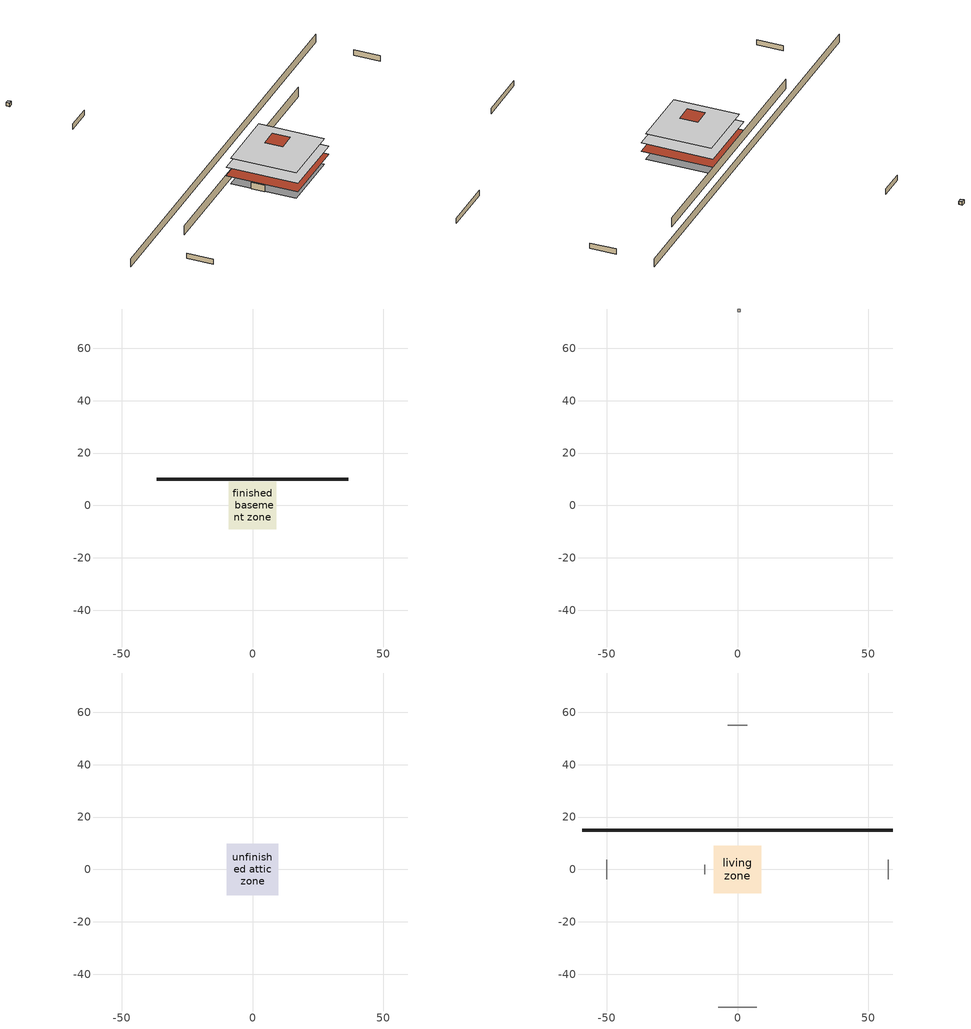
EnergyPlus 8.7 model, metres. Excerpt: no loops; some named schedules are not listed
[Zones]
finished basement zone
 floor ground (GrndUninsFinBFloor): -9.02,-9.02 -9.02,9.02 9.02,9.02 9.02,-9.02 z-2.13
 wall ground (GrndInsFinWall): 36.58,10 -36.58,10 z-2.13:0.61
res ds_u 1 ret air zone
 floor adiabatic (AdiabaticConst): 0,74 0,75 1,75 1,74 z0
 wall adiabatic (AdiabaticConst): 0,75 0,74 1,74 1,75 0,75 z0:1
 ceiling adiabatic (AdiabaticConst): 1,74 1,75 0,75 0,74 z1
unfinished attic zone
 floor to living zone (FinInsUnfinUAFloor 1): -9.88,-9.88 -9.88,9.88 9.88,9.88 9.88,-9.88 z3
 roof outside (UnfinInsExtRoof 6): 9.88,-9.88 9.88,9.88 -9.88,9.88 -9.88,-9.88 z0.5
 roof outside (UnfinInsExtRoof 7): 2.5,-2.5 2.5,2.5 -2.5,2.5 -2.5,-2.5 z8
living zone
 floor to finished basement zone (Construction 3): -9.02,-9.02 -9.02,9.02 9.02,9.02 9.02,-9.02 z5.5
 wall outside (ExtInsFinWall 3): 59.36,15 -59.36,15 z0:2.44
 wall adiabatic (Construction 1): -12.5,1.83 -12.5,-1.83 z0:2.03; -7.32,-52.5 7.32,-52.5 / 3.66,55 -3.66,55 / 57.5,-3.66 57.5,3.66 / -50,3.66 -50,-3.66 z0:1.53
[Building]
FIXME: Terrain=Suburbs
[Site:Location]
Denver Intl Ap_CO_USA: Latitude {deg}=39.83; Longitude {deg}=-104.65; Time Zone {hr}=-7; Elevation {m}=1650
[Site:GroundTemperature:BuildingSurface]
6.71221, 4.9416, 4.79814, 5.63626, 9.00496, 12.3608, 15.2732, 17.1228, 17.2883, 15.7979, 12.9685, 9.71588
[Site:GroundTemperature:Deep]
10.8753, 10.8753, 10.8753, 10.8753, 10.8753, 10.8753, 10.8753, 10.8753, 10.8753, 10.8753, 10.8753, 10.8753
[Site:WaterMainsTemperature]
Calculation Method=Correlation; Annual Average Outdoor Air Temperature {C}=10.8753; Maximum Difference In Monthly Average Outdoor Air Temperatures {deltaC}=23.1524
[Material] Roughness=Rough
Name | Thickness {m} | Conductivity {W/m-K} | Density {kg/m3} | Specific Heat {J/kg-K} | Thermal Absorptance | Solar Absorptance | Visible Absorptance
Concrete-4in | 0.1016 | 1.3112 | 2242.58 | 837.36 | 0.9 | 0.7 | 0.7
Concrete-8in | 0.2032 | 1.3112 | 2242.58 | 837.36 | 0.9 | 0.7 | 0.7
IntMassStudAndAirWall | 0.0889 | 0.414917 | 83.0261 | 1211.62 | 0.9 | 0.7 | 0.7
ResCeilingMass1 | 0.0127 | 0.160266 | 800.923 | 837.36 | 0.9 | 0.3 | 0.1
ResExtFinish | 0.0254 | 0.649025 | 1281.48 | 879.228 | 0.9 | 0.75 | 0.75
ResExtWallMass1; ResExtWallMassOtherSide1 | 0.0127 | 0.160266 | 800.923 | 837.36 | 0.9 | 0.5 | 0.1
ResExtWallRigidIns | 0.0508 | 0.0288456 | 32.0369 | 1214.172 | 0.9 | 0.7 | 0.7
ResExtWallSheathing | 0.0127 | 0.11544 | 512.591 | 1214.172 | 0.9 | 0.7 | 0.7
ResFloorCovering | 0.0127 | 0.0721139 | 54.4628 | 1339.776 | 0.9 | 0.9 | 0.7
ResFloorMass | 0.015875 | 0.11544 | 544.628 | 1214.172 | 0.9 | 0.6 | 0.7
ResFloorSheathing; ResRoofSheathing | 0.01905 | 0.11544 | 512.591 | 1214.172 | 0.9 | 0.7 | 0.7
residential furniture material finished basement space; residential furniture material living space | 0.1524 | 0.11544 | 640.739 | 1214.172 | 0.9 | 0.6 | 0.1
ResRadiantBarrier | 0.00021336 | 235.034 | 2700.71 | 921.096 | 0.05 | 0.05 | 0.05
ResRoofMaterial | 0.009525 | 0.162689 | 1121.29 | 1465.38 | 0.9 | 0.75 | 0.75
ResRoofMaterial 1 | 0.009525 | 0.162689 | 1121.29 | 1465.38 | 0.9 | 0.2 | 0.2
Soil-12in | 0.3048 | 1.73073 | 1842.12 | 418.68 | 0.9 | 0.7 | 0.7
StudAndCavity | 0.1397 | 0.0410426 | 138.48 | 1169.94 | 0.9 | 0.7 | 0.7
UAAdditionalCeilingIns | 0.12827 | 0.0411049 | 16.0185 | 1046.7 | 0.9 | 0.7 | 0.7
UARoofIns | 0.18415 | 4.84077 | 57.4568 | 1210.26 | 0.9 | 0.7 | 0.7
UATrussandIns | 0.0889 | 0.045211 | 70.6414 | 1180.37 | 0.9 | 0.7 | 0.7
[Material:NoMass] Roughness=Rough; Thermal Absorptance=0.9; Solar Absorptance=0.7; Visible Absorptance=0.7
Name | Thermal Resistance {m2-K/W}
Adiabatic | 176.1
FBaseFloor-FicR | 176.11
FBaseWall-FicR | 175.58
[WindowMaterial:Shade] Solar Transmittance=0.822706; Solar Reflectance=0.177284; Visible Transmittance=0.822706; Visible Reflectance=0.177284; Infrared Hemispherical Emissivity=1e-005; Infrared Transmittance=0.822706; Thickness {m}=0.0001; Conductivity {W/m-K}=10000; Shade to Glass Distance {m}=0.001; Top Opening Multiplier=0; Bottom Opening Multiplier=0; Left-Side Opening Multiplier=0; Right-Side Opening Multiplier=0; Airflow Permeability=0
CoolingShade; CoolingShade 1; CoolingShade 2; CoolingShade 3
[WindowProperty:ShadingControl] Shading Type=InteriorShade; Shading Control Type=OnIfScheduleAllows; Shading Control Is Scheduled=Yes; Glare Control Is Active=No
Name | Schedule | Shading Device Material
WindowShadingControl | residential window shading schedule | CoolingShade
WindowShadingControl 1 | residential window shading schedule 1 | CoolingShade 1
WindowShadingControl 2 | residential window shading schedule 2 | CoolingShade 2
WindowShadingControl 3 | residential window shading schedule 3 | CoolingShade 3
[Construction]
AdiabaticConst: Adiabatic
Construction 1: ResExtWallMassOtherSide1, ResExtWallMass1
Construction 3: ResFloorSheathing, ResFloorMass, ResFloorCovering
ExtInsFinWall 3: ResExtFinish, ResExtWallRigidIns, ResExtWallSheathing, StudAndCavity, ResExtWallMass1
FinInsUnfinUAFloor 1: UATrussandIns, UAAdditionalCeilingIns, ResCeilingMass1
FinUninsFinWall: ResExtWallMassOtherSide1, IntMassStudAndAirWall, ResExtWallMass1
GrndInsFinWall: FBaseWall-FicR, Soil-12in, Concrete-8in
GrndUninsFinBFloor: FBaseFloor-FicR, Soil-12in, Concrete-4in
residential furniture construction finished basement space: residential furniture material finished basement space
residential furniture construction living space: residential furniture material living space
UnfinInsExtRoof 6: ResRoofMaterial, ResRoofSheathing, UARoofIns, ResRadiantBarrier
UnfinInsExtRoof 7: ResRoofMaterial 1, ResRoofSheathing, UARoofIns, ResRadiantBarrier
[Zone]
Name | Volume {m3}
finished basement zone | 693.763
living zone; unfinished attic zone | 2.83168e-05
res ds_u 1 ret air zone | 2.97327
[InternalMass]
Name | Construction | Zone | Surface Area {m2}
finished basement space Partition | FinUninsFinWall | finished basement zone | 261.893
residential furniture mass finished basement space | residential furniture construction finished basement space | finished basement zone | 130.064
living space Partition | FinUninsFinWall | living zone | 261.893
residential furniture mass living space | residential furniture construction living space | living zone | 130.064
[People] Number of People Schedule=residential occupants schedule; Number of People Calculation Method=People; Number of People=2; Fraction Radiant=0; Sensible Heat Fraction=0; Activity Level Schedule=Schedule Ruleset 1; Carbon Dioxide Generation Rate {m3/s-W}=0; Enable ASHRAE 55 Comfort Warnings=No; Mean Radiant Temperature Calculation Type=ZoneAveraged
Name | Zone or ZoneList
residential occupants|finished basement space | finished basement zone
residential occupants|living space | living zone
[ElectricEquipment] Design Level Calculation Method=EquipmentLevel
Name | Zone or ZoneList | Schedule | Design Level {W} | Fraction Latent | Fraction Radiant | Fraction Lost
residential ceiling fan benchmark|finished basement space | finished basement zone | residential ceiling fan benchmark|finished basement space schedule | 43.8913 | 0 | 0.558 | 0.07
residential misc plug loads|finished basement space | finished basement zone | residential misc plug loads schedule | 862.072 | 0.0448248 | 0.573105 | 3.46945e-17
res infil_u 1 bath exh fan load equip; res infil_u 1 house exh fan load equip; res infil_u 1 range hood fan load equip | living zone | Always On Discrete | 0 | 0 | 0 | 1
residential ceiling fan benchmark|living space | living zone | residential ceiling fan benchmark|finished basement space schedule | 43.8913 | 0 | 0.558 | 0.07
residential ceiling fan non benchmark equip | living zone | residential ceiling fan master | 0 | 0 | 0.558 | 0.07
residential clothes dryer electric | living zone | residential clothes dryer electric schedule | 306.898 | 0.05 | 0.09 | 0.8
residential clothes washer | living zone | residential clothes washer schedule | 7634.91 | 0 | 0.48 | 0.2
residential dishwasher | living zone | residential dishwasher schedule | 8535.51 | 0.15 | 0.36 | 0.25
residential misc plug loads|living space | living zone | residential misc plug loads schedule | 862.072 | 0.0448248 | 0.573105 | 3.46945e-17
residential range electric | living zone | residential range electric schedule | 262.457 | 0.3 | 0.24 | 0.3
residential refrigerator | living zone | residential refrigerator schedule | 91.3345 | 0 | 0 | 0
[OtherEquipment] Fuel Type=None; Schedule=Always On Discrete; Design Level Calculation Method=EquipmentLevel; Design Level {W}=0
Name | Zone or ZoneList
res_ds_u_1_ret_d_cn_to_ah equip; res_ds_u_1_sup_d_cn_to_ah equip; res_ds_u_1_sup_lat_lk_to_ah equip; res_ds_u_1_sup_s_lk_to_ah equip | finished basement zone
res_ds_u_1_sup_d_cn_to_lv equip; res_ds_u_1_sup_lat_lk_to_lv equip; res_ds_u_1_sup_s_lk_to_lv equip | living zone
res_ds_u_1_ret_d_cn_to_pl equip; res_ds_u_1_ret_lat_lk equip; res_ds_u_1_ret_s_lk equip | res ds_u 1 ret air zone
[ZoneMixing] Schedule=Always On Continuous; Design Flow Rate Calculation Method=Flow/Zone; Design Flow Rate {m3/s}=0
Name | Zone | Source Zone
res_ds_u_1_liv_to_ah mix | finished basement zone | living zone
res_ds_u_1_ah_to_liv mix | living zone | finished basement zone
[ZoneInfiltration:DesignFlowRate] Zone or ZoneList=living zone; Schedule=Always On Discrete; Design Flow Rate Calculation Method=Flow/Zone; Design Flow Rate {m3/s}=0
res infil_u 1 flow; res nv_u 1 flow
[ZoneInfiltration:EffectiveLeakageArea]
res infil|unfinished attic space: Zone=unfinished attic zone; Schedule=Always On Discrete; Effective Air Leakage Area {cm2}=0.1; Stack Coefficient=0.000521214; Wind Coefficient=0.000138869
[AirLoopHVAC:ReturnPlenum]
Air Loop HVAC Return Plenum 1: Zone=res ds_u 1 ret air zone
[Schedule:Constant] Hourly Value=1
Always On Discrete; residential ceiling fan master
[Schedule:Compact]
residential dishwasher schedule: Through: 01/01, For: AllDays, Until: 24:00, 0, Through: 01/02, For: AllDays, Until: 11:00, 0, Until: 12:00, 0.0515036, Until: 13:00, 0.074576, Until: 14:00, 0.0117767, Until: 20:00, 0, Until: 21:00, 0.091375, Until: 24:00, 0, Through: 01/03, For: AllDays, Until: 21:00, 0, Until: 22:00, 0.0586612, Until: 23:00, 0.00568387, Until: 24:00, 0, Through: 01/04, For: AllDays, Until: 24:00, 0, Through: 01/05, For: AllDays, Until: 19:00, 0, Until: 20:00, 0.0502587, Until: 24:00, 0, Through: 01/06, For: AllDays, Until: 24:00, 0, Through: 01/07, For: AllDays, Until: 24:00, 0, Through: 01/08, For: AllDays, Until: 24:00, 0, Through: 01/09, For: AllDays, Until: 24:00, 0, Through: 01/10, For: AllDays, Until: 21:00, 0, Until: 22:00, 0.058601, Until: 23:00, 0.0102971, Until: 24:00, 0.03278, Through: 01/11, For: AllDays, Until: 09:00, 0, Until: 10:00, 0.0198785, Until: 11:00, 0.0424756, Until: 24:00, 0, Through: 01/12, For: AllDays, Until: 24:00, 0, Through: 01/13, For: AllDays, Until: 24:00, 0, Through: 01/14, For: AllDays, Until: 13:00, 0, Until: 14:00, 0.0338145, Until: 15:00, 0.02048, Until: 24:00, 0, Through: 01/15, For: AllDays, Until: 24:00, 0, Through: 01/16, For: AllDays, Until: 02:00, 0, Until: 03:00, 0.031138, Until: 21:00, 0, Until: 22:00, 0.0556177, Until: 23:00, 0.00847468, Until: 24:00, 0, Through: 01/17, For: AllDays, Until: 24:00, 0, Through: 01/18, For: AllDays, Until: 07:00, 0, Until: 08:00, 0.0433357, Until: 18:00, 0, Until: 19:00, 0.069656, Until: 24:00, 0, Through: 01/19, For: AllDays, Until: 15:00, 0, Until: 16:00, 0.0429508, Until: 24:00, 0, Through: 01/20, For: AllDays, Until: 24:00, 0, Through: 01/21, For: AllDays, Until: 22:00, 0, Until: 23:00, 0.0120835, Until: 24:00, 0, Through: 01/22, For: AllDays, Until: 24:00, 0, Through: 01/23, For: AllDays, Until: 24:00, 0, Through: 01/24, For: AllDays, Until: 19:00, 0, Until: 20:00, 0.0498135, Until: 24:00, 0, Through: 01/25, For: AllDays, Until: 24:00, 0, Through: 01/26, For: AllDays, Until: 18:00, 0, Until: 19:00, 0.0119872, Until: 20:00, 0.0285156, Until: 24:00, 0, Through: 01/27, For: AllDays, Until: 15:00, 0, Until: 16:00, 0.0272465, Until: 17:00, 0.00871527, Until: 24:00, 0, Through: 01/28, For: AllDays, Until: 24:00, 0, Through: 01/29, For: AllDays, Until: 14:00, 0, Until: 15:00, 0.0079514, Until: 16:00, 0.0648563, Until: 18:00, 0, Until: 19:00, 0.0146036, Until: 20:00, 0.0465115, Until: 21:00, 0.0446109, Until: 22:00, 0.0453687, Until: 24:00, 0, Through: 01/30, For: AllDays, Until: 07:00, 0, Until: 08:00, 0.041778, Until: 09:00, 0.0309214, Until: 15:00, 0, Until: 16:00, 0.0287682, Until: 17:00, 0.0309275, Until: 24:00, 0, Through: 01/31, For: AllDays, Until: 10:00, 0, Until: 11:00, 0.0506436, Until: 13:00, 0, Until: 14:00, 0.0267834, Until: 15:00, 0.0236738, Until: 24:00, 0, Through: 02/01, For: AllDays, Until: 20:00, 0, Until: 21:00, 0.0291952, Until: 22:00, 0.0275833, Until: 24:00, 0, Through: 02/02, For: AllDays, Until: 24:00, 0, Through: 02/03, For: AllDays, Until: 24:00, 0, Through: 02/04, For: AllDays, Until: 24:00, 0, Through: 02/05, For: AllDays, Until: 19:00, 0, Until: 20:00, 0.0247564, Until: 21:00, 0.0260856, Until: 24:00, 0, Through: 02/06, For: AllDays, Until: 24:00, 0, Through: 02/07, For: AllDays, Until: 24:00, 0, Through: 02/08, For: AllDays, Until: 24:00, 0, Through: 02/09, For: AllDays, Until: 24:00, 0, Through: 02/10, For: AllDays, Until: 09:00, 0, Until: 10:00, 0.0384939, Until: 11:00, 0.0322868, Until: 24:00, 0, Through: 02/11, For: AllDays, Until: 24:00, 0, Through: 02/12, For: AllDays, Until: 24:00, 0, Through: 02/13, For: AllDays, Until: 11:00, 0, Until: 12:00, 0.0270781, Until: 24:00, 0, Through: 02/14, For: AllDays, Until: 24:00, 0, Through: 02/15, For: AllDays, Until: 24:00, 0, Through: 02/16, For: AllDays, Until: 24:00, 0, Through: 02/17, For: AllDays, Until: 24:00, 0, Through: 02/18, For: AllDays, Until: 24:00, 0, Through: 02/19, For: AllDays, Until: 24:00, 0, Through: 02/20, For: AllDays, Until: 06:00, 0, Until: 07:00, 0.034837, Until: 08:00, 0.0218934, Until: 24:00, 0, Through: 02/21, For: AllDays, Until: 13:00, 0, Until: 14:00, 0.0533201, Until: 15:00, 0.0692048, Until: 18:00, 0, Until: 19:00, 0.0502947, Until: 24:00, 0, Through: 02/22, For: AllDays, Until: 24:00, 0, Through: 02/23, For: AllDays, Until: 12:00, 0, Until: 13:00, 0.020492, Until: 14:00, 0.0371948, Until: 24:00, 0, Through: 02/24, For: AllDays, Until: 24:00, 0, Through: 02/25, For: AllDays, Until: 05:00, 0, Until: 06:00, 0.0268255, Until: 07:00, 0.0274329, Until: 24:00, 0, Through: 02/26, For: AllDays, Until: 09:00, 0, Until: 10:00, 0.0108264, Until: 11:00, 0.0201492, Until: 12:00, 0, Until: 13:00, 0.00924455, Until: 14:00, 0.0408878, Until: 24:00, 0, Through: 02/27, For: AllDays, Until: 24:00, 0, Through: 02/28, For: AllDays, Until: 24:00, 0, Through: 03/01, For: AllDays, Until: 24:00, 0, Through: 03/02, For: AllDays, Until: 21:00, 0, Until: 22:00, 0.0583905, Until: 24:00, 0, Through: 03/03, For: AllDays, Until: 24:00, 0, Through: 03/04, For: AllDays, Until: 24:00, 0, Through: 03/05, For: AllDays, Until: 11:00, 0, Until: 12:00, 0.0255203, Until: 18:00, 0, Until: 19:00, 0.0518405, Until: 20:00, 0.0109828, Until: 24:00, 0, Through: 03/06, For: AllDays, Until: 24:00, 0, Through: 03/07, For: AllDays, Until: 24:00, 0, Through: 03/08, For: AllDays, Until: 24:00, 0, Through: 03/09, For: AllDays, Until: 24:00, 0, Through: 03/10, For: AllDays, Until: 20:00, 0, Until: 21:00, 0.0341152, Until: 22:00, 0.0257007, Until: 24:00, 0, Through: 03/11, For: AllDays, Until: 24:00, 0, Through: 03/12, For: AllDays, Until: 09:00, 0, Until: 10:00, 0.047125, Until: 11:00, 0.0211897, Until: 24:00, 0, Through: 03/13, For: AllDays, Until: 05:00, 0, Until: 06:00, 0.063136, Until: 24:00, 0, Through: 03/14, For: AllDays, Until: 09:00, 0, Until: 10:00, 0.0591243, Until: 19:00, 0, Until: 20:00, 0.0376879, Until: 21:00, 0.0271503, Until: 22:00, 0, Until: 23:00, 0.0460844, Until: 24:00, 0, Through: 03/15, For: AllDays, Until: 24:00, 0, Through: 03/16, For: AllDays, Until: 18:00, 0, Until: 19:00, 0.0387105, Until: 20:00, 0.00836642, Until: 21:00, 0, Until: 22:00, 0.0391676, Until: 23:00, 0.0188861, Until: 24:00, 0, Through: 03/17, For: AllDays, Until: 14:00, 0, Until: 15:00, 0.0204078, Until: 16:00, 0.0326356, Until: 19:00, 0, Until: 20:00, 0.0514916, Until: 24:00, 0, Through: 03/18, For: AllDays, Until: 21:00, 0, Until: 22:00, 0.0108084, Until: 23:00, 0.0379466, Until: 24:00, 0, Through: 03/19, For: AllDays, Until: 24:00, 0, Through: 03/20, For: AllDays, Until: 19:00, 0, Until: 20:00, 0.040575, Until: 24:00, 0, Through: 03/21, For: AllDays, Until: 22:00, 0, Until: 23:00, 0.0356851, Until: 24:00, 0.0279201, Through: 03/22, For: AllDays, Until: 20:00, 0, Until: 21:00, 0.0106881, Until: 22:00, 0.0529111, Until: 24:00, 0, Through: 03/23, For: AllDays, Until: 19:00, 0, Until: 20:00, 0.0583905, Until: 24:00, 0, Through: 03/24, For: AllDays, Until: 01:00, 0, Until: 02:00, 0.0420666, Until: 19:00, 0, Until: 20:00, 0.0348731, Until: 21:00, 0.0173523, Until: 24:00, 0, Through: 03/25, For: AllDays, Until: 15:00, 0, Until: 16:00, 0.0579754, Until: 24:00, 0, Through: 03/26, For: AllDays, Until: 08:00, 0, Until: 09:00, 0.022122, Until: 10:00, 0.0202514, Until: 24:00, 0, Through: 03/27, For: AllDays, Until: 24:00, 0, Through: 03/28, For: AllDays, Until: 21:00, 0, Until: 22:00, 0.0596595, Until: 24:00, 0, Through: 03/29, For: AllDays, Until: 21:00, 0, Until: 22:00, 0.0458739, Until: 24:00, 0, Through: 03/30, For: AllDays, Until: 24:00, 0, Through: 03/31, For: AllDays, Until: 09:00, 0, Until: 10:00, 0.0314868, Until: 11:00, 0.0383075, Until: 24:00, 0, Through: 04/01, For: AllDays, Until: 07:00, 0, Until: 08:00, 0.0927764, Until: 24:00, 0, Through: 04/02, For: AllDays, Until: 08:00, 0, Until: 09:00, 0.0351257, Until: 10:00, 0.00911223, Until: 24:00, 0, Through: 04/03, For: AllDays, Until: 24:00, 0, Through: 04/04, For: AllDays, Until: 24:00, 0, Through: 04/05, For: AllDays, Until: 02:00, 0, Until: 03:00, 0.0490857, Until: 24:00, 0, Through: 04/06, For: AllDays, Until: 24:00, 0, Through: 04/07, For: AllDays, Until: 24:00, 0, Through: 04/08, For: AllDays, Until: 20:00, 0, Until: 21:00, 0.0411945, Until: 24:00, 0, Through: 04/09, For: AllDays, Until: 07:00, 0, Until: 08:00, 0.029923, Until: 09:00, 0.047528, Until: 24:00, 0, Through: 04/10, For: AllDays, Until: 19:00, 0, Until: 20:00, 0.0303921, Until: 21:00, 0.0322988, Until: 24:00, 0, Through: 04/11, For: AllDays, Until: 12:00, 0, Until: 13:00, 0.0587874, Until: 24:00, 0, Through: 04/12, For: AllDays, Until: 24:00, 0, Through: 04/13, For: AllDays, Until: 13:00, 0, Until: 14:00, 0.064351, Until: 15:00, 0.0196439, Until: 24:00, 0, Through: 04/14, For: AllDays, Until: 24:00, 0, Through: 04/15, For: AllDays, Until: 18:00, 0, Until: 19:00, 0.0127691, Until: 20:00, 0.0379165, Until: 22:00, 0, Until: 23:00, 0.028269, Until: 24:00, 0.0127752, Through: 04/16, For: AllDays, Until: 24:00, 0, Through: 04/17, For: AllDays, Until: 09:00, 0, Until: 10:00, 0.0235234, Until: 11:00, 0.0254601, Until: 24:00, 0, Through: 04/18, For: AllDays, Until: 24:00, 0, Through: 04/19, For: AllDays, Until: 10:00, 0, Until: 11:00, 0.0552508, Until: 12:00, 0.0245218, Until: 24:00, 0, Through: 04/20, For: AllDays, Until: 24:00, 0, Through: 04/21, For: AllDays, Until: 24:00, 0, Through: 04/22, For: AllDays, Until: 12:00, 0, Until: 13:00, 0.0115843, Until: 14:00, 0.0541621, Until: 24:00, 0, Through: 04/23, For: AllDays, Until: 12:00, 0, Until: 13:00, 0.0352761, Until: 14:00, 0.0268796, Until: 24:00, 0, Through: 04/24, For: AllDays, Until: 08:00, 0, Until: 09:00, 0.00845663, Until: 24:00, 0, Through: 04/25, For: AllDays, Until: 06:00, 0, Until: 07:00, 0.0237399, Until: 08:00, 0.0299892, Until: 24:00, 0, Through: 04/26, For: AllDays, Until: 24:00, 0, Through: 04/27, For: AllDays, Until: 24:00, 0, Through: 04/28, For: AllDays, Until: 18:00, 0, Until: 19:00, 0.0390773, Until: 20:00, 0.0239023, Until: 24:00, 0, Through: 04/29, For: AllDays, Until: 24:00, 0, Through: 04/30, For: AllDays, Until: 24:00, 0, Through: 05/01, For: AllDays, Until: 18:00, 0, Until: 19:00, 0.0104655, Until: 20:00, 0.0337604, Until: 24:00, 0, Through: 05/02, For: AllDays, Until: 01:00, 0, Until: 02:00, 0.0549982, Until: 24:00, 0, Through: 05/03, For: AllDays, Until: 07:00, 0, Until: 08:00, 0.0279562, Until: 09:00, 0.0530795, Until: 24:00, 0, Through: 05/04, For: AllDays, Until: 07:00, 0, Until: 08:00, 0.0129977, Until: 09:00, 0.040978, Until: 10:00, 0.0497594, Until: 24:00, 0, Through: 05/05, For: AllDays, Until: 24:00, 0, Through: 05/06, For: AllDays, Until: 24:00, 0, Through: 05/07, For: AllDays, Until: 24:00, 0, Through: 05/08, For: AllDays, Until: 24:00, 0, Through: 05/09, For: AllDays, Until: 24:00, 0, Through: 05/10, For: AllDays, Until: 24:00, 0, Through: 05/11, For: AllDays, Until: 24:00, 0, Through: 05/12, For: AllDays, Until: 24:00, 0, Through: 05/13, For: AllDays, Until: 24:00, 0, Through: 05/14, For: AllDays, Until: 24:00, 0, Through: 05/15, For: AllDays, Until: 24:00, 0, Through: 05/16, For: AllDays, Until: 24:00, 0, Through: 05/17, For: AllDays, Until: 10:00, 0, Until: 11:00, 0.028281, Until: 12:00, 0.0675448, Until: 23:00, 0, Until: 24:00, 0.00965957, Through: 05/18, For: AllDays, Until: 01:00, 0.0409299, Until: 24:00, 0, Through: 05/19, For: AllDays, Until: 24:00, 0, Through: 05/20, For: AllDays, Until: 24:00, 0, Through: 05/21, For: AllDays, Until: 24:00, 0, Through: 05/22, For: AllDays, Until: 24:00, 0, Through: 05/23, For: AllDays, Until: 08:00, 0, Until: 09:00, 0.0119692, Until: 17:00, 0, Until: 18:00, 0.0267413, Until: 19:00, 0.0323589, Until: 20:00, 0, Until: 21:00, 0.061915, Until: 24:00, 0, Through: 05/24, For: AllDays, Until: 09:00, 0, Until: 10:00, 0.00597858, Until: 11:00, 0.0329845, Until: 24:00, 0, Through: 05/25, For: AllDays, Until: 24:00, 0, Through: 05/26, For: AllDays, Until: 24:00, 0, Through: 05/27, For: AllDays, Until: 24:00, 0, Through: 05/28, For: AllDays, Until: 24:00, 0, Through: 05/29, For: AllDays, Until: 24:00, 0, Through: 05/30, For: AllDays, Until: 13:00, 0, Until: 14:00, 0.0105377, Until: 15:00, 0.0424756, Until: 24:00, 0, Through: 05/31, For: AllDays, Until: 24:00, 0, Through: 06/01, For: AllDays, Until: 24:00, 0, Through: 06/02, For: AllDays, Until: 22:00, 0, Until: 23:00, 0.0630639, Until: 24:00, 0, Through: 06/03, For: AllDays, Until: 24:00, 0, Through: 06/04, For: AllDays, Until: 24:00, 0, Through: 06/05, For: AllDays, Until: 21:00, 0, Until: 22:00, 0.0740046, Until: 24:00, 0, Through: 06/06, For: AllDays, Until: 24:00, 0, Through: 06/07, For: AllDays, Until: 24:00, 0, Through: 06/08, For: AllDays, Until: 19:00, 0, Until: 20:00, 0.036491, Until: 21:00, 0.0253278, Until: 24:00, 0, Through: 06/09, For: AllDays, Until: 24:00, 0, Through: 06/10, For: AllDays, Until: 24:00, 0, Through: 06/11, For: AllDays, Until: 24:00, 0, Through: 06/12, For: AllDays, Until: 24:00, 0, Through: 06/13, For: AllDays, Until: 24:00, 0, Through: 06/14, For: AllDays, Until: 20:00, 0, Until: 21:00, 0.0186876, Until: 22:00, 0.0213822, Until: 24:00, 0, Through: 06/15, For: AllDays, Until: 09:00, 0, Until: 10:00, 0.0516781, Until: 15:00, 0, Until: 16:00, 0.0492602, Until: 24:00, 0, Through: 06/16, For: AllDays, Until: 20:00, 0, Until: 21:00, 0.0530254, Until: 24:00, 0, Through: 06/17, For: AllDays, Until: 24:00, 0, Through: 06/18, For: AllDays, Until: 24:00, 0, Through: 06/19, For: AllDays, Until: 20:00, 0, Until: 21:00, 0.00794538, Until: 22:00, 0.0386443, Until: 24:00, 0, Through: 06/20, For: AllDays, Until: 24:00, 0, Through: 06/21, For: AllDays, Until: 24:00, 0, Through: 06/22, For: AllDays, Until: 24:00, 0, Through: 06/23, For: AllDays, Until: 24:00, 0, Through: 06/24, For: AllDays, Until: 15:00, 0, Until: 16:00, 0.00762662, Until: 17:00, 0.00980392, Until: 24:00, 0, Through: 06/25, For: AllDays, Until: 24:00, 0, Through: 06/26, For: AllDays, Until: 24:00, 0, Through: 06/27, For: AllDays, Until: 07:00, 0, Until: 08:00, 0.0185012, Until: 09:00, 0.0260977, Until: 24:00, 0, Through: 06/28, For: AllDays, Until: 24:00, 0, Through: 06/29, For: AllDays, Until: 24:00, 0, Through: 06/30, For: AllDays, Until: 08:00, 0, Until: 09:00, 0.0243594, Until: 10:00, 0.0212318, Until: 18:00, 0, Until: 19:00, 0.0309214, Until: 24:00, 0, Through: 07/01, For: AllDays, Until: 24:00, 0, Through: 07/02, For: AllDays, Until: 17:00, 0, Until: 18:00, 0.0329965, Until: 19:00, 0.0365211, Until: 24:00, 0, Through: 07/03, For: AllDays, Until: 24:00, 0, Through: 07/04, For: AllDays, Until: 15:00, 0, Until: 16:00, 0.0385481, Until: 17:00, 0.0194274, Until: 24:00, 0, Through: 07/05, For: AllDays, Until: 20:00, 0, Until: 21:00, 0.0749429, Until: 24:00, 0, Through: 07/06, For: AllDays, Until: 14:00, 0, Until: 15:00, 0.0420546, Until: 24:00, 0, Through: 07/07, For: AllDays, Until: 24:00, 0, Through: 07/08, For: AllDays, Until: 24:00, 0, Through: 07/09, For: AllDays, Until: 11:00, 0, Until: 12:00, 0.0266811, Until: 13:00, 0.0259413, Until: 24:00, 0, Through: 07/10, For: AllDays, Until: 24:00, 0, Through: 07/11, For: AllDays, Until: 10:00, 0, Until: 11:00, 0.0152713, Until: 12:00, 0.0388729, Until: 24:00, 0, Through: 07/12, For: AllDays, Until: 24:00, 0, Through: 07/13, For: AllDays, Until: 24:00, 0, Through: 07/14, For: AllDays, Until: 24:00, 0, Through: 07/15, For: AllDays, Until: 24:00, 0, Through: 07/16, For: AllDays, Until: 24:00, 0, Through: 07/17, For: AllDays, Until: 24:00, 0, Through: 07/18, For: AllDays, Until: 24:00, 0, Through: 07/19, For: AllDays, Until: 21:00, 0, Until: 22:00, 0.0217791, Until: 23:00, 0.0235414, Until: 24:00, 0, Through: 07/20, For: AllDays, Until: 10:00, 0, Until: 11:00, 0.0281848, Until: 12:00, 0.0298568, Until: 19:00, 0, Until: 20:00, 0.0626609, Until: 21:00, 0.00682065, Until: 24:00, 0, Through: 07/21, For: AllDays, Until: 09:00, 0, Until: 10:00, 0.0450138, Until: 20:00, 0, Until: 21:00, 0.00654998, Until: 22:00, 0.0214544, Until: 24:00, 0, Through: 07/22, For: AllDays, Until: 18:00, 0, Until: 19:00, 0.0229279, Until: 20:00, 0.0795681, Until: 21:00, 0.00710935, Until: 24:00, 0, Through: 07/23, For: AllDays, Until: 18:00, 0, Until: 19:00, 0.0396006, Until: 20:00, 0.00776495, Until: 24:00, 0, Through: 07/24, For: AllDays, Until: 09:00, 0, Until: 10:00, 0.0387706, Until: 24:00, 0, Through: 07/25, For: AllDays, Until: 24:00, 0, Through: 07/26, For: AllDays, Until: 24:00, 0, Through: 07/27, For: AllDays, Until: 24:00, 0, Through: 07/28, For: AllDays, Until: 15:00, 0, Until: 16:00, 0.0355407, Until: 17:00, 0.0298448, Until: 24:00, 0, Through: 07/29, For: AllDays, Until: 24:00, 0, Through: 07/30, For: AllDays, Until: 24:00, 0, Through: 07/31, For: AllDays, Until: 24:00, 0, Through: 08/01, For: AllDays, Until: 24:00, 0, Through: 08/02, For: AllDays, Until: 12:00, 0, Until: 13:00, 0.0424516, Until: 14:00, 0.0626128, Until: 15:00, 0.00795742, Until: 24:00, 0, Through: 08/03, For: AllDays, Until: 24:00, 0, Through: 08/04, For: AllDays, Until: 08:00, 0, Until: 09:00, 0.054096, Until: 10:00, 0.0125346, Until: 24:00, 0, Through: 08/05, For: AllDays, Until: 24:00, 0, Through: 08/06, For: AllDays, Until: 07:00, 0, Until: 08:00, 0.0381331, Until: 24:00, 0, Through: 08/07, For: AllDays, Until: 24:00, 0, Through: 08/08, For: AllDays, Until: 24:00, 0, Through: 08/09, For: AllDays, Until: 24:00, 0, Through: 08/10, For: AllDays, Until: 09:00, 0, Until: 10:00, 0.0451281, Until: 11:00, 0.0338025, Until: 24:00, 0, Through: 08/11, For: AllDays, Until: 24:00, 0, Through: 08/12, For: AllDays, Until: 24:00, 0, Through: 08/13, For: AllDays, Until: 24:00, 0, Through: 08/14, For: AllDays, Until: 24:00, 0, Through: 08/15, For: AllDays, Until: 24:00, 0, Through: 08/16, For: AllDays, Until: 24:00, 0, Through: 08/17, For: AllDays, Until: 24:00, 0, Through: 08/18, For: AllDays, Until: 24:00, 0, Through: 08/19, For: AllDays, Until: 24:00, 0, Through: 08/20, For: AllDays, Until: 24:00, 0, Through: 08/21, For: AllDays, Until: 20:00, 0, Until: 21:00, 0.0308974, Until: 22:00, 0.0083604, Until: 24:00, 0, Through: 08/22, For: AllDays, Until: 17:00, 0, Until: 18:00, 0.0564357, Until: 24:00, 0, Through: 08/23, For: AllDays, Until: 21:00, 0, Until: 22:00, 0.0190064, Until: 23:00, 0.0421087, Until: 24:00, 0, Through: 08/24, For: AllDays, Until: 24:00, 0, Through: 08/25, For: AllDays, Until: 24:00, 0, Through: 08/26, For: AllDays, Until: 24:00, 0, Through: 08/27, For: AllDays, Until: 20:00, 0, Until: 21:00, 0.0726212, Until: 24:00, 0, Through: 08/28, For: AllDays, Until: 24:00, 0, Through: 08/29, For: AllDays, Until: 24:00, 0, Through: 08/30, For: AllDays, Until: 24:00, 0, Through: 08/31, For: AllDays, Until: 13:00, 0, Until: 14:00, 0.026621, Until: 15:00, 0.0281727, Until: 24:00, 0, Through: 09/01, For: AllDays, Until: 06:00, 0, Until: 07:00, 0.0317214, Until: 08:00, 0.0400758, Until: 24:00, 0, Through: 09/02, For: AllDays, Until: 24:00, 0, Through: 09/03, For: AllDays, Until: 24:00, 0, Through: 09/04, For: AllDays, Until: 22:00, 0, Until: 23:00, 0.0302177, Until: 24:00, 0, Through: 09/05, For: AllDays, Until: 09:00, 0, Until: 10:00, 0.0285637, Until: 11:00, 0.0115963, Until: 24:00, 0, Through: 09/06, For: AllDays, Until: 14:00, 0, Until: 15:00, 0.0747564, Until: 16:00, 0.0256766, Until: 24:00, 0, Through: 09/07, For: AllDays, Until: 05:00, 0, Until: 06:00, 0.045483, Until: 16:00, 0, Until: 17:00, 0.0189161, Until: 18:00, 0.0216589, Until: 24:00, 0, Through: 09/08, For: AllDays, Until: 22:00, 0, Until: 23:00, 0.0473355, Until: 24:00, 0.0156983, Through: 09/09, For: AllDays, Until: 19:00, 0, Until: 20:00, 0.0242873, Until: 21:00, 0.104878, Until: 22:00, 0.00846867, Until: 23:00, 0.0330927, Until: 24:00, 0, Through: 09/10, For: AllDays, Until: 10:00, 0, Until: 11:00, 0.0317455, Until: 12:00, 0.0300132, Until: 22:00, 0, Until: 23:00, 0.0146518, Until: 24:00, 0.0288765, Through: 09/11, For: AllDays, Until: 24:00, 0, Through: 09/12, For: AllDays, Until: 10:00, 0, Until: 11:00, 0.0440815, Until: 24:00, 0, Through: 09/13, For: AllDays, Until: 18:00, 0, Until: 19:00, 0.0708769, Until: 24:00, 0, Through: 09/14, For: AllDays, Until: 21:00, 0, Until: 22:00, 0.0445688, Until: 23:00, 0.025406, Until: 24:00, 0, Through: 09/15, For: AllDays, Until: 18:00, 0, Until: 19:00, 0.0475761, Until: 20:00, 0.0402322, Until: 21:00, 0.0142307, Until: 24:00, 0, Through: 09/16, For: AllDays, Until: 24:00, 0, Through: 09/17, For: AllDays, Until: 24:00, 0, Through: 09/18, For: AllDays, Until: 19:00, 0, Until: 20:00, 0.0232467, Until: 21:00, 0.0578431, Until: 24:00, 0, Through: 09/19, For: AllDays, Until: 09:00, 0, Until: 10:00, 0.0485445, Until: 18:00, 0, Until: 19:00, 0.0302839, Until: 20:00, 0.0679658, Until: 21:00, 0.0190004, Until: 22:00, 0.0570913, Until: 23:00, 0.0470708, Until: 24:00, 0, Through: 09/20, For: AllDays, Until: 12:00, 0, Until: 13:00, 0.0299531, Until: 14:00, 0.0369121, Until: 24:00, 0, Through: 09/21, For: AllDays, Until: 24:00, 0, Through: 09/22, For: AllDays, Until: 24:00, 0, Through: 09/23, For: AllDays, Until: 24:00, 0, Through: 09/24, For: AllDays, Until: 24:00, 0, Through: 09/25, For: AllDays, Until: 24:00, 0, Through: 09/26, For: AllDays, Until: 24:00, 0, Through: 09/27, For: AllDays, Until: 24:00, 0, Through: 09/28, For: AllDays, Until: 15:00, 0, Until: 16:00, 0.00626128, Until: 17:00, 0.05492, Until: 19:00, 0, Until: 20:00, 0.0506556, Until: 21:00, 0.0118669, Until: 24:00, 0, Through: 09/29, For: AllDays, Until: 24:00, 0, Through: 09/30, For: AllDays, Until: 19:00, 0, Until: 20:00, 0.011055, Until: 21:00, 0.0488091, Until: 24:00, 0, Through: 10/01, For: AllDays, Until: 15:00, 0, Until: 16:00, 0.0452484, Until: 17:00, 0.0110069, Until: 24:00, 0, Through: 10/02, For: AllDays, Until: 09:00, 0, Until: 10:00, 0.0231625, Until: 11:00, 0.048364, Until: 19:00, 0, Until: 20:00, 0.0748707, Until: 24:00, 0, Through: 10/03, For: AllDays, Until: 13:00, 0, Until: 14:00, 0.0221099, Until: 15:00, 0.0428245, Until: 24:00, 0, Through: 10/04, For: AllDays, Until: 24:00, 0, Through: 10/05, For: AllDays, Until: 24:00, 0, Through: 10/06, For: AllDays, Until: 14:00, 0, Until: 15:00, 0.0591062, Until: 16:00, 0.015993, Until: 24:00, 0, Through: 10/07, For: AllDays, Until: 24:00, 0, Through: 10/08, For: AllDays, Until: 24:00, 0, Through: 10/09, For: AllDays, Until: 24:00, 0, Through: 10/10, For: AllDays, Until: 24:00, 0, Through: 10/11, For: AllDays, Until: 24:00, 0, Through: 10/12, For: AllDays, Until: 24:00, 0, Through: 10/13, For: AllDays, Until: 19:00, 0, Until: 20:00, 0.0590401, Until: 21:00, 0.0161614, Until: 24:00, 0, Through: 10/14, For: AllDays, Until: 12:00, 0, Until: 13:00, 0.0196018, Until: 14:00, 0.0243474, Until: 15:00, 0.0291171, Until: 16:00, 0.0403765, Until: 24:00, 0, Through: 10/15, For: AllDays, Until: 24:00, 0, Through: 10/16, For: AllDays, Until: 24:00, 0, Through: 10/17, For: AllDays, Until: 18:00, 0, Until: 19:00, 0.0209611, Until: 24:00, 0, Through: 10/18, For: AllDays, Until: 24:00, 0, Through: 10/19, For: AllDays, Until: 24:00, 0, Through: 10/20, For: AllDays, Until: 24:00, 0, Through: 10/21, For: AllDays, Until: 24:00, 0, Through: 10/22, For: AllDays, Until: 19:00, 0, Until: 20:00, 0.0420907, Until: 21:00, 0.0225009, Until: 24:00, 0, Through: 10/23, For: AllDays, Until: 24:00, 0, Through: 10/24, For: AllDays, Until: 08:00, 0, Until: 09:00, 0.0291231, Until: 10:00, 0.00903405, Until: 24:00, 0, Through: 10/25, For: AllDays, Until: 24:00, 0, Through: 10/26, For: AllDays, Until: 24:00, 0, Through: 10/27, For: AllDays, Until: 12:00, 0, Until: 13:00, 0.0438891, Until: 14:00, 0.0145315, Until: 18:00, 0, Until: 19:00, 0.0145074, Until: 20:00, 0.0277517, Until: 24:00, 0, Through: 10/28, For: AllDays, Until: 19:00, 0, Until: 20:00, 0.0154517, Until: 21:00, 0.0400337, Until: 24:00, 0, Through: 10/29, For: AllDays, Until: 24:00, 0, Through: 10/30, For: AllDays, Until: 24:00, 0, Through: 10/31, For: AllDays, Until: 24:00, 0, Through: 11/01, For: AllDays, Until: 24:00, 0, Through: 11/02, For: AllDays, Until: 24:00, 0, Through: 11/03, For: AllDays, Until: 13:00, 0, Until: 14:00, 0.0417479, Until: 24:00, 0, Through: 11/04, For: AllDays, Until: 23:00, 0, Until: 24:00, 0.0588716, Through: 11/05, For: AllDays, Until: 16:00, 0, Until: 17:00, 0.0113437, Until: 18:00, 0.0155058, Until: 24:00, 0, Through: 11/06, For: AllDays, Until: 14:00, 0, Until: 15:00, 0.0300012, Until: 16:00, 0.0214363, Until: 24:00, 0, Through: 11/07, For: AllDays, Until: 24:00, 0, Through: 11/08, For: AllDays, Until: 13:00, 0, Until: 14:00, 0.0511428, Until: 18:00, 0, Until: 19:00, 0.0713521, Until: 24:00, 0, Through: 11/09, For: AllDays, Until: 18:00, 0, Until: 19:00, 0.047137, Until: 24:00, 0, Through: 11/10, For: AllDays, Until: 24:00, 0, Through: 11/11, For: AllDays, Until: 24:00, 0, Through: 11/12, For: AllDays, Until: 10:00, 0, Until: 11:00, 0.0408998, Until: 24:00, 0, Through: 11/13, For: AllDays, Until: 24:00, 0, Through: 11/14, For: AllDays, Until: 24:00, 0, Through: 11/15, For: AllDays, Until: 12:00, 0, Until: 13:00, 0.0421027, Until: 14:00, 0.037303, Until: 24:00, 0, Through: 11/16, For: AllDays, Until: 24:00, 0, Through: 11/17, For: AllDays, Until: 24:00, 0, Through: 11/18, For: AllDays, Until: 24:00, 0, Through: 11/19, For: AllDays, Until: 24:00, 0, Through: 11/20, For: AllDays, Until: 09:00, 0, Until: 10:00, 0.0679237, Until: 24:00, 0, Through: 11/21, For: AllDays, Until: 24:00, 0, Through: 11/22, For: AllDays, Until: 24:00, 0, Through: 11/23, For: AllDays, Until: 24:00, 0, Through: 11/24, For: AllDays, Until: 17:00, 0, Until: 18:00, 0.0487489, Until: 24:00, 0, Through: 11/25, For: AllDays, Until: 24:00, 0, Through: 11/26, For: AllDays, Until: 24:00, 0, Through: 11/27, For: AllDays, Until: 24:00, 0, Through: 11/28, For: AllDays, Until: 08:00, 0, Until: 09:00, 0.00796343, Until: 10:00, 0.0563996, Until: 24:00, 0, Through: 11/29, For: AllDays, Until: 24:00, 0, Through: 11/30, For: AllDays, Until: 11:00, 0, Until: 12:00, 0.0111211, Until: 13:00, 0.0411644, Until: 24:00, 0, Through: 12/01, For: AllDays, Until: 15:00, 0, Until: 16:00, 0.0124384, Until: 17:00, 0.0487309, Until: 24:00, 0, Through: 12/02, For: AllDays, Until: 24:00, 0, Through: 12/03, For: AllDays, Until: 15:00, 0, Until: 16:00, 0.0574943, Until: 17:00, 0.0242872, Until: 24:00, 0, Through: 12/04, For: AllDays, Until: 24:00, 0, Through: 12/05, For: AllDays, Until: 18:00, 0, Until: 19:00, 0.0354324, Until: 20:00, 0.0269097, Until: 24:00, 0, Through: 12/06, For: AllDays, Until: 17:00, 0, Until: 18:00, 0.0527968, Until: 24:00, 0, Through: 12/07, For: AllDays, Until: 01:00, 0, Until: 02:00, 0.0443041, Until: 24:00, 0, Through: 12/08, For: AllDays, Until: 19:00, 0, Until: 20:00, 0.0385841, Until: 21:00, 0.0247624, Until: 24:00, 0, Through: 12/09, For: AllDays, Until: 17:00, 0, Until: 18:00, 0.008607, Until: 19:00, 0.0575244, Until: 24:00, 0, Through: 12/10, For: AllDays, Until: 11:00, 0, Until: 12:00, 0.0619211, Until: 13:00, 0.0126669, Until: 24:00, 0, Through: 12/11, For: AllDays, Until: 21:00, 0, Until: 22:00, 0.0443823, Until: 23:00, 0.0243534, Until: 24:00, 0, Through: 12/12, For: AllDays, Until: 19:00, 0, Until: 20:00, 0.0111512, Until: 22:00, 0, Until: 23:00, 0.00990017, Until: 24:00, 0.0587213, Through: 12/13, For: AllDays, Until: 06:00, 0, Until: 07:00, 0.0682185, Until: 18:00, 0, Until: 19:00, 0.0544268, Until: 20:00, 0.00817997, Until: 24:00, 0, Through: 12/14, For: AllDays, Until: 09:00, 0, Until: 10:00, 0.0474858, Until: 24:00, 0, Through: 12/15, For: AllDays, Until: 24:00, 0, Through: 12/16, For: AllDays, Until: 09:00, 0, Until: 10:00, 0.0335679, Until: 24:00, 0, Through: 12/17, For: AllDays, Until: 24:00, 0, Through: 12/18, For: AllDays, Until: 19:00, 0, Until: 20:00, 0.0105738, Until: 21:00, 0.0334236, Until: 24:00, 0, Through: 12/19, For: AllDays, Until: 24:00, 0, Through: 12/20, For: AllDays, Until: 17:00, 0, Until: 18:00, 0.0548899, Until: 19:00, 0.00866715, Until: 20:00, 0.0325514, Until: 21:00, 0.0719716, Until: 24:00, 0, Through: 12/21, For: AllDays, Until: 24:00, 0, Through: 12/22, For: AllDays, Until: 24:00, 0, Through: 12/23, For: AllDays, Until: 24:00, 0, Through: 12/24, For: AllDays, Until: 24:00, 0, Through: 12/25, For: AllDays, Until: 24:00, 0, Through: 12/26, For: AllDays, Until: 24:00, 0, Through: 12/27, For: AllDays, Until: 11:00, 0, Until: 12:00, 0.0256646, Until: 13:00, 0.0240587, Until: 24:00, 0, Through: 12/28, For: AllDays, Until: 24:00, 0, Through: 12/29, For: AllDays, Until: 24:00, 0, Through: 12/30, For: AllDays, Until: 24:00, 0, Through: 12/31, For: AllDays, Until: 08:00, 0, Until: 09:00, 0.020474, Until: 10:00, 0.0270781, Until: 17:00, 0, Until: 18:00, 0.0547275, Until: 24:00, 0
[Schedule:Year]
residential ceiling fan benchmark|finished basement space schedule: Schedule:Week:Daily {cb8ed9bc-f6db-4e76-8765-15cd571cf4ad}, 1, 1, 1, 3, Schedule:Week:Daily {a30379ae-1f8f-4866-a349-9b585cbf2683}, 1, 4, 1, 31, Schedule:Week:Daily {096bb879-afd8-416f-9290-559b1612aa1e}, 2, 1, 2, 28, Schedule:Week:Daily {589d76cc-5f63-4a77-a6df-5bcbcd4a3331}, 3, 1, 3, 28, Schedule:Week:Daily {07af9da1-cc03-4a89-b57a-3b62e3d18ae8}, 3, 29, 4, 4, Schedule:Week:Daily {b31d6cf2-684b-4ab5-af4b-23f624bac879}, 4, 5, 4, 25, Schedule:Week:Daily {70aec656-b053-4d3f-ab8a-7a857d1b8681}, 4, 26, 5, 2, Schedule:Week:Daily {baf8c17a-e85f-4de3-abb1-d834f1bb7b5f}, 5, 3, 5, 30, Schedule:Week:Daily {cd8b673d-424f-4efc-8dfb-ae39b2478a2d}, 5, 31, 6, 6, Schedule:Week:Daily {d0550002-caa1-4dd4-8f42-289336be36ee}, 6, 7, 6, 27, Schedule:Week:Daily {8c66ecf2-c8c0-4f5e-9d4b-6540de34f823}, 6, 28, 7, 4, Schedule:Week:Daily {033669a5-31ef-4f7a-866b-e9df019f5dce}, 7, 5, 7, 25, Schedule:Week:Daily {26ebf3ed-f449-4517-b6f5-0d15aeca036b}, 7, 26, 8, 1, Schedule:Week:Daily {f64cad4e-0e84-443a-835e-78d83cab0188}, 8, 2, 8, 29, Schedule:Week:Daily {eba26a6b-1ecc-496f-a548-213a7d651bd3}, 8, 30, 9, 5, Schedule:Week:Daily {fd752f2a-debc-4d45-aade-ec50a448121f}, 9, 6, 9, 26, Schedule:Week:Daily {36a40b89-4e05-436b-bf76-85c0b0fb4ab3}, 9, 27, 10, 3, Schedule:Week:Daily {62f753a7-1439-46bf-9789-a04f6917bbfc}, 10, 4, 10, 31, Schedule:Week:Daily {f2b4b18b-4eb6-447d-9858-c0dd5a00bbe8}, 11, 1, 11, 28, Schedule:Week:Daily {f54e7b33-532d-4f43-8611-02ebbfa7a0a2}, 11, 29, 12, 5, Schedule:Week:Daily {5dfe832f-f97c-44b3-b5af-4c1c138fd999}, 12, 6, 12, 31
residential clothes dryer electric schedule: Schedule:Week:Daily {7545edb7-e5d9-4ee7-a920-4764125113cc}, 1, 1, 1, 3, Schedule:Week:Daily {20b0244a-35ea-4f6d-91d1-15885f04aeab}, 1, 4, 1, 31, Schedule:Week:Daily {7d9eb75e-216c-43e6-a95c-d95f4e67738e}, 2, 1, 2, 28, Schedule:Week:Daily {e3c4a498-18e2-4d67-b442-c06434e62f24}, 3, 1, 3, 28, Schedule:Week:Daily {7ddbe617-802b-41bf-8424-b27daa35a354}, 3, 29, 4, 4, Schedule:Week:Daily {295e768e-884d-47d6-9f02-e05213d8ac30}, 4, 5, 4, 25, Schedule:Week:Daily {62f9941e-3921-439a-b6c7-6f6987cfab7a}, 4, 26, 5, 2, Schedule:Week:Daily {4f0d254b-e48d-4ad1-84b6-fda54c04d2c4}, 5, 3, 5, 30, Schedule:Week:Daily {15514edf-2dfc-4654-8f97-a068a73fe688}, 5, 31, 6, 6, Schedule:Week:Daily {588e556a-1dab-40cc-a9ce-84d4d7e3d6d5}, 6, 7, 6, 27, Schedule:Week:Daily {286fc4af-afb8-408e-8474-6f689f0400b2}, 6, 28, 7, 4, Schedule:Week:Daily {874b55cc-c726-48ae-98a9-db3d2804bbc9}, 7, 5, 7, 25, Schedule:Week:Daily {11830dc9-acae-4a7e-a27a-5d3a6ffb12c3}, 7, 26, 8, 1, Schedule:Week:Daily {7cc12889-47ab-47fd-a825-53475da8be14}, 8, 2, 8, 29, Schedule:Week:Daily {a8772cd0-2a72-4b9a-87f2-93f757e01da4}, 8, 30, 9, 5, Schedule:Week:Daily {b7cf68c0-ace1-4e85-8131-bfd15e4cd995}, 9, 6, 9, 26, Schedule:Week:Daily {da2658f2-b87c-42ad-83f8-6e107e6b3a2b}, 9, 27, 10, 3, Schedule:Week:Daily {d69fb47a-a822-42e5-883d-5aaab0b63713}, 10, 4, 10, 31, Schedule:Week:Daily {53b2db89-0eba-42c2-9dbe-7112c813a933}, 11, 1, 11, 28, Schedule:Week:Daily {335ffec2-e780-44c2-82b5-d666e86a0417}, 11, 29, 12, 5, Schedule:Week:Daily {3d6866a1-310a-4694-a30e-3bda37253a95}, 12, 6, 12, 31
residential misc plug loads schedule: Schedule:Week:Daily {48f345fd-48f4-4240-a1cc-1b58ba1fdd3c}, 1, 1, 1, 3, Schedule:Week:Daily {16d0a67a-6ff0-407b-ab6a-66cedab5478e}, 1, 4, 1, 31, Schedule:Week:Daily {932ec5bc-9f39-445e-81f2-1e512f7b7acd}, 2, 1, 2, 28, Schedule:Week:Daily {68c27b68-e2de-482d-a33d-f997f4d18771}, 3, 1, 3, 28, Schedule:Week:Daily {a0d9ba7e-42ab-4e95-940d-ec730e898c50}, 3, 29, 4, 4, Schedule:Week:Daily {8724fa30-d3b4-4e82-88d1-d816d3760cc3}, 4, 5, 4, 25, Schedule:Week:Daily {8361d73f-b6fa-49b9-9f12-c92be1a58673}, 4, 26, 5, 2, Schedule:Week:Daily {eccccac0-d617-47eb-ada4-33916efe9465}, 5, 3, 5, 30, Schedule:Week:Daily {140cbcc0-54e6-470f-ae67-ead28c78206e}, 5, 31, 6, 6, Schedule:Week:Daily {76bc0882-f434-496c-965a-4f3f70f325c7}, 6, 7, 6, 27, Schedule:Week:Daily {43da2144-285b-418b-8f08-6fca4129106e}, 6, 28, 7, 4, Schedule:Week:Daily {24fd5188-949a-40cd-a5fd-add1c7b150f6}, 7, 5, 7, 25, Schedule:Week:Daily {841286e3-e8a8-4376-8ba6-f1cb444c6cc1}, 7, 26, 8, 1, Schedule:Week:Daily {c499c961-4c58-434e-bb81-1627e3d1af92}, 8, 2, 8, 29, Schedule:Week:Daily {3b55816a-b74d-4b28-92e7-d8871602dcaa}, 8, 30, 9, 5, Schedule:Week:Daily {e11857e1-c91d-4017-971c-2768d49470ee}, 9, 6, 9, 26, Schedule:Week:Daily {95d4c5ae-610d-4200-bf2e-79f9a72b9fab}, 9, 27, 10, 3, Schedule:Week:Daily {7aa287f6-f0a7-4cd8-a63e-244d782a1b89}, 10, 4, 10, 31, Schedule:Week:Daily {7174251f-241a-460f-80f3-1b6c1040828b}, 11, 1, 11, 28, Schedule:Week:Daily {4e9b19af-ea5d-4b5b-8ce5-1295529a2fed}, 11, 29, 12, 5, Schedule:Week:Daily {de91800f-d9f7-4075-9689-53d7e220f30b}, 12, 6, 12, 31
residential occupants schedule: Schedule:Week:Daily {7d2fdc00-9026-44df-b91f-c2ea6803f7c8}, 1, 1, 1, 3, Schedule:Week:Daily {9dc52526-dedf-42cf-8b56-ce4cf06fe6f2}, 1, 4, 1, 31, Schedule:Week:Daily {a022cb82-7970-4562-81ec-06b0829004af}, 2, 1, 2, 28, Schedule:Week:Daily {6c91bd5a-49d0-4b99-9308-2737cf27e637}, 3, 1, 3, 28, Schedule:Week:Daily {9c37eca6-4846-4a67-a142-fd1fcfa84fec}, 3, 29, 4, 4, Schedule:Week:Daily {360512fa-e59d-44c7-b63c-9b8d5c21cba6}, 4, 5, 4, 25, Schedule:Week:Daily {11317d18-8c21-4c7e-9f53-3672fab8e204}, 4, 26, 5, 2, Schedule:Week:Daily {c57c4fe1-b335-4d90-93ea-2b1a49d8d566}, 5, 3, 5, 30, Schedule:Week:Daily {1b987891-65ce-4863-a01c-e90fd30d5a0f}, 5, 31, 6, 6, Schedule:Week:Daily {08ac85be-1a92-4e2b-b647-c3f80740c888}, 6, 7, 6, 27, Schedule:Week:Daily {1387c2d9-efd0-4b55-aee2-8ef555d9f63a}, 6, 28, 7, 4, Schedule:Week:Daily {29ca2432-a494-47ee-b8db-0464cb351f7d}, 7, 5, 7, 25, Schedule:Week:Daily {29c73e37-9f4e-4efd-8380-9abc9c8a69c8}, 7, 26, 8, 1, Schedule:Week:Daily {e3015b02-11cb-4791-ac4c-9de95948fa19}, 8, 2, 8, 29, Schedule:Week:Daily {78b2528a-bb02-4a95-bade-66aafeda89e2}, 8, 30, 9, 5, Schedule:Week:Daily {1da5f24b-6eab-4e5c-8817-5672c234077a}, 9, 6, 9, 26, Schedule:Week:Daily {676366fc-d97c-49dd-b3ec-7df0983685bb}, 9, 27, 10, 3, Schedule:Week:Daily {6f9e4f83-2d7d-437e-ad92-3f4e4bc48a53}, 10, 4, 10, 31, Schedule:Week:Daily {3b0bdb7b-9f29-48df-87bb-e42612bed9f6}, 11, 1, 11, 28, Schedule:Week:Daily {e1177437-dffd-413f-9107-d55e1cf79ba1}, 11, 29, 12, 5, Schedule:Week:Daily {77b11334-32eb-44ea-8a52-7868e348910c}, 12, 6, 12, 31
residential range electric schedule: Schedule:Week:Daily {29eef636-4d2d-4b24-8c20-f5b98bf1f478}, 1, 1, 1, 3, Schedule:Week:Daily {c74d46f2-5731-48fd-ab19-d32d1fa50243}, 1, 4, 1, 31, Schedule:Week:Daily {d821b06c-2341-44db-a28d-a213208c21ba}, 2, 1, 2, 28, Schedule:Week:Daily {3e215d65-7a20-45e2-b61f-0b4bbe86ed09}, 3, 1, 3, 28, Schedule:Week:Daily {e52b4575-cb8f-42f2-891d-3a03c108aef9}, 3, 29, 4, 4, Schedule:Week:Daily {de52a649-1dd4-49d9-a2c6-1964cda90237}, 4, 5, 4, 25, Schedule:Week:Daily {6cb2da31-68d8-4fa9-828e-f5bf86f1f2c5}, 4, 26, 5, 2, Schedule:Week:Daily {12a21177-3da3-442a-84c5-6e1de75db913}, 5, 3, 5, 30, Schedule:Week:Daily {200c6050-99b3-4c64-a6f4-f201c481bae5}, 5, 31, 6, 6, Schedule:Week:Daily {f7540665-9610-49a0-b5aa-a66bd4dc344f}, 6, 7, 6, 27, Schedule:Week:Daily {ddbfdf35-3282-43d7-ac7e-a14df7aa3656}, 6, 28, 7, 4, Schedule:Week:Daily {e9907c0a-8764-4027-92b8-e2a4520454a8}, 7, 5, 7, 25, Schedule:Week:Daily {d14c8cff-233a-4001-89a3-e10e59a3001e}, 7, 26, 8, 1, Schedule:Week:Daily {43a87886-f8da-43cc-ad50-0d9fa21ea871}, 8, 2, 8, 29, Schedule:Week:Daily {114defa2-be12-4f79-ae4c-e6571b99b149}, 8, 30, 9, 5, Schedule:Week:Daily {b0ad522a-8ac6-4d09-905b-334f6e5b218c}, 9, 6, 9, 26, Schedule:Week:Daily {5a50cde7-6168-4427-bbe1-5f04a554474f}, 9, 27, 10, 3, Schedule:Week:Daily {db1e0e5b-9dd9-499a-aba3-56dc9d29f5d9}, 10, 4, 10, 31, Schedule:Week:Daily {59dfd7ab-4085-44e1-8e90-8711728c4ce2}, 11, 1, 11, 28, Schedule:Week:Daily {14bd6219-001b-4ca9-aa6f-b467e985cd3b}, 11, 29, 12, 5, Schedule:Week:Daily {e00d59d1-7160-4aa2-8b7c-1e1269bef67d}, 12, 6, 12, 31
Schedule Ruleset 1: Schedule:Week:Daily {b586ed19-61b7-4f35-a6c2-935b0d252ff6}, 1, 1, 12, 31
